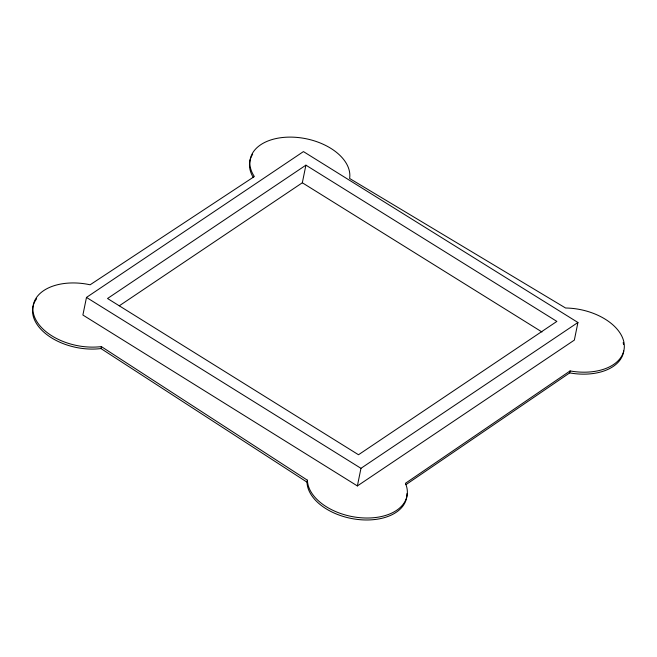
<?xml version="1.0" encoding="UTF-8"?>
<svg xmlns="http://www.w3.org/2000/svg" width="657" height="657" viewBox="0 0 657 657"><rect width="100%" height="100%" fill="white"/><g stroke="black" fill="none" stroke-linecap="round" stroke-linejoin="round"><path stroke-width="0.99" d="M86.478 297.424L82.889 315.032L357.383 485.934L574.349 340.104L577.93 322.488L303.444 151.595L86.478 297.424L360.964 468.318L577.93 322.488M406.962 493.629A50.614 31.093 11.5 0 1 357.778 519.465A50.614 31.093 11.5 0 1 307.008 482.156L100.956 348.555L101.359 346.592A50.614 31.093 11.5 0 1 33.244 312.502A50.614 31.093 11.5 0 1 90.132 284.785L254.341 176.536A50.614 31.093 11.5 0 1 291.683 137.124A50.614 31.093 11.5 0 1 349.606 178.474L565.578 308.01A50.614 31.093 11.5 0 1 624.281 344.9A50.614 31.093 11.5 0 1 570.079 370.934L405.451 483.297A50.614 31.093 11.5 0 1 364.692 517.987A50.614 31.093 11.5 0 1 307.41 480.201L101.359 346.592M119.278 305.809L302.327 182.777L305.907 165.162L556.873 321.413L358.5 454.751L107.534 298.5L305.907 165.162M307.008 482.156L307.41 480.201M357.383 485.934L360.964 468.318M405.903 484.677L569.685 372.897L570.079 370.934M302.327 182.777L541.959 331.974M100.956 348.555A50.614 31.093 11.5 0 1 33.039 306.269M33.269 305.398A50.614 31.093 11.5 0 1 36.595 298.804M623.756 350.961A50.614 31.093 11.5 0 1 569.685 372.897M623.156 342.675A50.614 31.093 11.5 0 1 623.583 344.531M253.364 177.587A50.614 31.093 11.5 0 1 252.666 154.247"/></g></svg>
